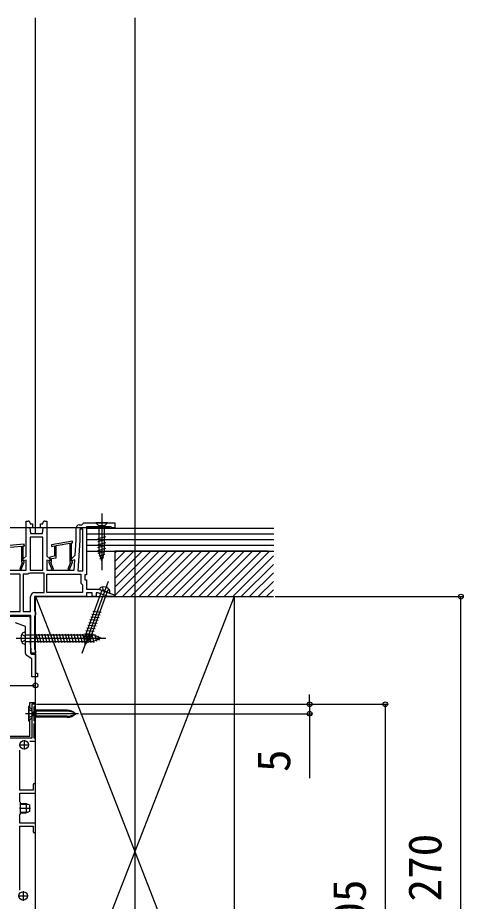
# Model space of a CAD drawing. Units: millimetres, scale not verified. Extents: x -1050 to 1050, y -1568 to 1559.
# Drawn here: x 418.1 to 653.8, y 334.2 to 802 of the extents above; entities that cross this region are included whole.
import ezdxf
from ezdxf.enums import TextEntityAlignment as Align

# ---------------------------------------------------------------- set-up
doc = ezdxf.new("R2010")
doc.units = ezdxf.units.MM
doc.header["$LTSCALE"] = 8
for name, color, linetype in [('0-3_YKK_11', 7, 'Continuous'), ('0-4_YKK_12', 2, 'Continuous'), ('0-5_YKK_13', 4, 'Continuous'), ('0-6_YKK_D', 6, 'Continuous'), ('0-8_YSS_K', 3, 'Continuous')]:
    doc.layers.add(name, color=color, linetype=linetype)
doc.styles.add('ＭＳ ゴシック', font='')
doc.styles.get('ＭＳ ゴシック').set_extended_font_data('MS Gothic')

msp = doc.modelspace()

# ---------------------------------------------------------------- linework, layer by layer
at = {"layer": '0-3_YKK_11'}
for p, q in [((419, 417), (424, 417)), ((421.5, 419.5), (421.5, 414.5)), ((418.5, 337), (423.5, 337)), ((421, 339.5), (421, 334.5))]:
    msp.add_line(p, q, dxfattribs=at)
for points in [[(425, 485.5), (365.7, 485.5), (365.7, 482), (368.2, 482), (368.2, 479.9), (363.6, 479.9), (363.6, 485.5), (347.5, 485.5), (347.5, 533.45)], [(381.4, 535.5), (382.5, 535.5), (382.5, 517), (384, 515.5), (384, 514.439), (382.5, 514.841), (382.5, 509.5), (422.5, 509.5), (422.5, 514.841), (421, 514.439), (421, 515.5), (422.5, 517), (422.5, 535.5), (423.6, 535.5)], [(424.6, 534.5), (424.6, 534), (425.85, 534), (425.85, 532), (424.5, 532), (424.8, 529), (431.2, 529), (431.5, 532), (430.15, 532), (430.15, 534), (431.4, 534), (431.4, 534.5)], [(450.5, 533.5), (452, 533.5), (452.5, 534), (453, 534.5), (469.5, 534.5), (469.5, 532), (467.996, 532), (467.7, 532.25), (467.404, 532.5), (454.5, 532.5), (454.5, 507), (453.5, 507), (453.5, 504.3), (454.5, 504.3), (454.5, 499.5), (460.846, 499.5), (469.558, 496.329), (469.412, 495.5), (465.988, 495.5), (460.493, 497.5), (459.5, 497.5), (459.5, 495.5), (457.5, 495.5), (457.5, 497.5), (454.5, 497.5), (454.5, 495.5), (427, 495.5), (427, 487.966), (427.25, 487.533), (427.5, 487.1), (427.5, 486), (427.25, 485.567), (427, 485.134), (427, 467.666), (427.25, 467.233), (427.5, 466.8), (427.5, 465.5), (425, 465.5), (425, 485.5)], [(432.4, 535.5), (433.5, 535.5), (433.5, 517), (435, 515.5), (435, 514.439), (433.5, 514.841), (433.5, 509.5), (448, 509.5), (448.34, 514.932), (446.5, 514.439), (446.5, 515.5), (448.5, 517.5), (449, 525.5), (449, 532)], [(387.5, 519.419), (420.1, 522.271), (420.1, 513.855), (420.455, 513.5), (419.131, 510.114), (419.969, 509.786), (421.5, 513.7), (421.5, 513.9), (421.2, 514.2), (421, 514.4), (421, 522.35), (421.589, 522.402), (421.511, 523.298), (384.911, 520.096)], [(427.2, 497.6), (432, 497.6), (432, 508), (424.427, 508), (423.968, 507.7), (423.51, 507.4), (420.9, 507.4)], [(420.9, 507.4), (420.9, 487.6), (424.9, 487.6), (424.9, 495.3)], [(367.45, 484.5), (368.7, 484.5), (368.7, 485.2), (371.6, 485.2), (371.6, 484.3), (369.9, 484.3), (369.9, 482.7), (376.9, 482.7), (376.9, 484.3), (375.2, 484.3), (375.2, 485.5), (379.2, 485.5), (382.629, 485.2), (423.7, 485.2)], [(424.7, 484.2), (424.7, 470.929), (425, 467.5), (425, 465.292), (425.417, 465), (427.5, 465), (427.5, 455), (428.5, 455), (428.5, 453), (425.5, 453), (425.5, 462.5), (422.626, 464.512)], [(422.2, 465.331), (422.2, 479.7), (416.871, 481.64)], [(424.559, 419), (427.5, 419), (427.5, 420.5), (426.7, 420.5), (426.7, 428.2), (427, 428.5), (427.5, 429), (427, 429.5), (426.7, 429.8), (426.7, 437.2), (427, 437.5), (427.5, 438), (427, 438.5), (425.5, 438.5), (425.5, 433.958), (425.62, 433.775), (425.62, 433.225), (425.5, 433.042), (425.5, 420.5), (407.5, 420.5), (368.45, 418.548)], [(426.3, 395.9), (426.3, 393), (419.2, 393), (419.2, 414.128)], [(427.5, 371.1), (427.5, 375.5), (419.2, 375.5), (419.2, 380.2), (419.5, 380.5), (419.5, 383.042), (419.38, 383.225), (419.38, 383.775), (419.5, 383.958), (419.5, 386.5), (419.2, 386.8), (419.2, 391.5), (427.5, 391.5), (427.5, 395.9)], [(419.2, 340.162), (419.2, 374), (426.3, 374), (426.3, 371.1)]]:
    msp.add_lwpolyline(points, dxfattribs=at)
for points in [[(452.4, 531.4), (452.4, 508.9), (450.067, 508.9), (451.1, 525.434), (451.1, 531.4)], [(424.6, 526.9), (424.6, 509.5), (431.4, 509.5), (431.4, 526.9)], [(446.972, 524.893), (435.872, 522.936), (436.028, 522.05), (437.6, 522.327), (437.6, 516.841), (435.1, 516.4), (435.1, 514.4), (434.9, 514.2), (434.6, 513.9), (434.6, 513.7), (436.131, 509.786), (436.969, 510.114), (435.645, 513.5), (436, 513.855), (436, 515.645), (438.5, 516.086), (438.5, 522.485), (445.6, 523.737), (445.6, 513.855), (445.955, 513.5), (444.631, 510.114), (445.469, 509.786), (447, 513.7), (447, 513.9), (446.7, 514.2), (446.5, 514.4), (446.5, 523.896), (447.128, 524.007)], [(419.4, 507.4), (396.5, 507.4), (396.5, 487.6), (419.4, 487.6)], [(452.4, 497.6), (433.5, 497.6), (433.5, 507.4), (451.4, 507.4), (451.4, 502.7), (451.9, 502.2), (452.4, 501.7)]]:
    msp.add_lwpolyline(points, close=True, dxfattribs=at)
for centre, radius, start, end in [((423.6, 534.5), 1, 0.00001, 89.99999), ((432.4, 534.5), 1, 90.00001, 179.99999), ((450.5, 532), 1.5, 90.00001, 179.99999), ((427.2, 495.3), 2.3, 90.00001, 179.99999), ((423.7, 484.2), 1, 0.00001, 89.99999), ((423.2, 465.331), 1, 180.00003, 235.00002), ((426.9, 395.9), 0.6, 90.00001, 179.99999), ((426.9, 395.9), 0.6, 0.00001, 89.99999), ((426.9, 371.1), 0.6, 180.00001, 269.99999), ((426.9, 371.1), 0.6, 270.00001, 359.99999)]:
    msp.add_arc(centre, radius, start, end, dxfattribs=at)
at = {"layer": '0-4_YKK_12'}
for p, q in [((480, 802.018), (480, 50.505)), ((450.298, 433.5), (422.19, 433.5))]:
    msp.add_line(p, q, dxfattribs=at)
at = {"layer": '0-5_YKK_13'}
for p, q in [((462.5, 539.5), (462.5, 509.5)), ((459.4, 534.5), (460.95, 532.95)), ((465.6, 534.5), (459.4, 534.5)), ((465.6, 534.5), (464.05, 532.95)), ((464.05, 532.95), (460.95, 532.95)), ((460.95, 532.95), (460.95, 519.416)), ((464.05, 519.416), (464.05, 532.95)), ((460.4, 526.206), (464.6, 527.331)), ((460.4, 524.653), (464.6, 525.779)), ((460.4, 523.1), (464.6, 524.226)), ((460.4, 521.547), (464.6, 522.673)), ((460.4, 519.994), (464.6, 521.12)), ((460.659, 518.511), (464.6, 519.567)), ((462.5, 514.5), (460.95, 519.416)), ((462.5, 514.5), (464.05, 519.416)), ((461.11, 517.079), (464.147, 517.892)), ((461.562, 515.647), (463.612, 516.196)), ((465.896, 503.559), (452.03, 465.462)), ((462.862, 500.631), (463.049, 498.994)), ((462.545, 498.882), (453.564, 474.207)), ((456.477, 473.147), (465.458, 497.821)), ((466.679, 497.377), (461.323, 499.326)), ((464.001, 498.352), (463.049, 498.994)), ((464.001, 498.352), (465.144, 498.231)), ((466.339, 499.366), (465.144, 498.231)), ((457.894, 487.712), (462.225, 487.333)), ((456.3, 483.334), (460.632, 482.955)), ((456.831, 484.793), (461.163, 484.414)), ((457.362, 486.252), (461.694, 485.873)), ((454.176, 477.497), (458.507, 477.118)), ((454.707, 478.956), (459.038, 478.577)), ((455.238, 480.415), (459.57, 480.036)), ((455.769, 481.874), (460.101, 481.496)), ((417.2, 473.5), (464.7, 473.5)), ((420.207, 475.45), (421.928, 474.592)), ((422.2, 473.5), (421.928, 474.592)), ((422.2, 473.5), (421.928, 472.408)), ((422.2, 470.25), (422.2, 476.75)), ((422.2, 475.25), (457.975, 475.25)), ((427.579, 475.8), (428.812, 471.2)), ((429.132, 475.8), (430.364, 471.2)), ((430.685, 475.8), (431.917, 471.2)), ((432.238, 475.8), (433.47, 471.2)), ((433.791, 475.8), (435.023, 471.2)), ((435.344, 475.8), (436.576, 471.2)), ((436.896, 475.8), (438.129, 471.2)), ((438.449, 475.8), (439.682, 471.2)), ((440.002, 475.8), (441.235, 471.2)), ((441.555, 475.8), (442.788, 471.2)), ((443.108, 475.8), (444.341, 471.2)), ((444.661, 475.8), (445.894, 471.2)), ((446.214, 475.8), (447.447, 471.2)), ((447.767, 475.8), (448.999, 471.2)), ((449.32, 475.8), (450.552, 471.2)), ((450.873, 475.8), (452.105, 471.2)), ((452.426, 475.8), (453.658, 471.2)), ((453.063, 473.077), (456.855, 472.745)), ((453.113, 474.578), (457.445, 474.199)), ((453.74, 470.161), (453.564, 474.207)), ((453.645, 476.037), (457.976, 475.658)), ((453.74, 470.161), (456.477, 473.147)), ((453.979, 475.8), (455.211, 471.2)), ((455.531, 475.8), (456.764, 471.2)), ((457.084, 475.8), (458.294, 471.287)), ((462.2, 473.5), (457.975, 475.25)), ((462.2, 473.5), (457.975, 471.75)), ((462.2, 473.5), (457.975, 471.75)), ((458.706, 475.542), (459.691, 471.866)), ((460.453, 474.819), (461.089, 472.445)), ((420.207, 471.55), (421.928, 472.408)), ((422.2, 471.75), (457.975, 471.75)), ((453.129, 471.565), (455.577, 471.351)), ((425.916, 434.645), (423.7, 435.75)), ((425.5, 435.75), (423.95, 437.3)), ((423.95, 437.3), (423.95, 429.7)), ((424.5, 439.5), (427.5, 439.5)), ((424.5, 436.75), (424.5, 439.5)), ((426.7, 435.214), (427.737, 435.4)), ((427.5, 231.5), (427.5, 439.5)), ((444.319, 435.4), (427.737, 435.4)), ((427.737, 435.4), (427.737, 431.6)), ((425.916, 432.355), (423.7, 431.25)), ((425.5, 431.25), (423.95, 429.7)), ((425.916, 434.645), (426.525, 433.5)), ((425.916, 432.355), (426.525, 433.5)), ((427.737, 434.825), (426.7, 435.079)), ((427.737, 432.175), (426.7, 431.921)), ((426.7, 431.786), (427.737, 431.6)), ((444.319, 434.825), (427.737, 434.825)), ((444.319, 432.175), (427.737, 432.175)), ((444.319, 431.6), (427.737, 431.6)), ((423.7, 429.7), (423.95, 429.7)), ((424.5, 421.5), (424.5, 430.25)), ((424.5, 421.5), (407.549, 421.5)), ((419.5, 386), (422.6, 386)), ((419.5, 385.567), (423.52, 385.567)), ((422.6, 386), (424.3, 385.2)), ((422.6, 386), (422.6, 381)), ((424.3, 385.2), (424.3, 381.8)), ((419.2, 383.5), (424.8, 383.5)), ((419.5, 381.433), (423.52, 381.433)), ((419.5, 381), (422.6, 381)), ((424.3, 381.8), (422.6, 381))]:
    msp.add_line(p, q, dxfattribs=at)
msp.add_lwpolyline([(423.95, 437.3), (423.7, 437.3), (423.7, 429.7)], dxfattribs=at)
for centre in [(421.5, 417), (421, 337)]:
    msp.add_circle(centre, 2.25, dxfattribs=at)
for centre, radius, start, end in [((463.625, 497.318), 3.4, 30.65667, 109.34333), ((463.128, 498.733), 1.9, 109.34333, 161.81089), ((464.915, 498.083), 1.9, 338.18911, 30.65667), ((423.7, 473.5), 4, 142.75083, 217.24917), ((422.187, 474.65), 2.1, 89.66112, 142.75083), ((422.187, 472.35), 2.1, 217.24917, 270.33888), ((444.319, 429.4), 6, 43.10467, 90), ((444.319, 426.921), 7.904, 56.3423, 90), ((444.319, 437.6), 6, 270, 316.89533), ((444.319, 440.079), 7.904, 270, 303.6577)]:
    msp.add_arc(centre, radius, start, end, dxfattribs=at)
at = {"layer": '0-6_YKK_D'}
for p, q in [((467, 532), (306.5, 532)), ((554.289, 495.5), (653.5, 495.5)), ((652.5, 225.5), (652.5, 495.5)), ((367.5, 448.5), (427.5, 448.5)), ((572.5, 438.5), (572.5, 443.6)), ((428, 438.5), (613.5, 438.5)), ((428, 438.5), (573.5, 438.5)), ((572.5, 438.5), (572.5, 433.5)), ((612.5, 438.5), (612.5, 233.5)), ((451.298, 433.5), (573.5, 433.5)), ((572.5, 433.5), (572.5, 399.391))]:
    msp.add_line(p, q, dxfattribs=at)
for centre in [(652.5, 495.5), (427.5, 448.5), (572.5, 438.5), (612.5, 438.5), (572.5, 433.5)]:
    msp.add_circle(centre, 1.275, dxfattribs=at)
at = {"layer": '0-8_YSS_K'}
for p, q in [((427.5, 529), (427.5, 802.018)), ((553.5, 528.5), (454.5, 528.5)), ((553.5, 525.5), (454.5, 525.5)), ((553.5, 522.5), (454.5, 522.5)), ((469.5, 518.527), (470.473, 519.5)), ((469.5, 514.037), (474.963, 519.5)), ((469.5, 509.547), (479.453, 519.5)), ((469.5, 505.057), (483.943, 519.5)), ((469.5, 500.567), (488.433, 519.5)), ((469.5, 496.077), (492.923, 519.5)), ((473.414, 495.5), (497.414, 519.5)), ((477.904, 495.5), (501.904, 519.5)), ((482.394, 495.5), (506.394, 519.5)), ((486.884, 495.5), (510.884, 519.5)), ((491.374, 495.5), (515.374, 519.5)), ((495.864, 495.5), (519.864, 519.5)), ((500.354, 495.5), (524.354, 519.5)), ((504.844, 495.5), (528.844, 519.5)), ((509.335, 495.5), (533.335, 519.5)), ((513.825, 495.5), (537.825, 519.5)), ((518.315, 495.5), (542.315, 519.5)), ((522.805, 495.5), (546.805, 519.5)), ((527.295, 495.5), (551.295, 519.5)), ((531.785, 495.5), (553.289, 517.004)), ((536.275, 495.5), (553.289, 512.514)), ((540.765, 495.5), (553.289, 508.024)), ((545.256, 495.5), (553.289, 503.534)), ((549.746, 495.5), (553.289, 499.044)), ((427.5, 50.505), (427.5, 495.5)), ((532.5, 495.5), (427.5, 225.5)), ((427.5, 495.5), (532.5, 225.5))]:
    msp.add_line(p, q, dxfattribs=at)
for points in [[(553.5, 531.5), (454.5, 531.5), (454.5, 519.5), (553.5, 519.5)], [(550.5, 519.5), (469.5, 519.5), (469.5, 495.5), (553.289, 495.5)]]:
    msp.add_lwpolyline(points, dxfattribs=at)
msp.add_lwpolyline([(427.5, 495.5), (532.5, 495.5), (532.5, 225.5), (427.5, 225.5)], close=True, dxfattribs=at)

# ---------------------------------------------------------------- texts
at = {"layer": '0-6_YKK_D', "style": 'ＭＳ ゴシック'}
for s, p in [('5', (567.5, 402.618)), ('270', (647.5, 334.045)), ('205', (607.5, 309.818))]:
    msp.add_text(s, height=17.6, rotation=90, dxfattribs=at).set_placement(p, align=Align.BOTTOM_LEFT)

doc.saveas('drawing.dxf')
